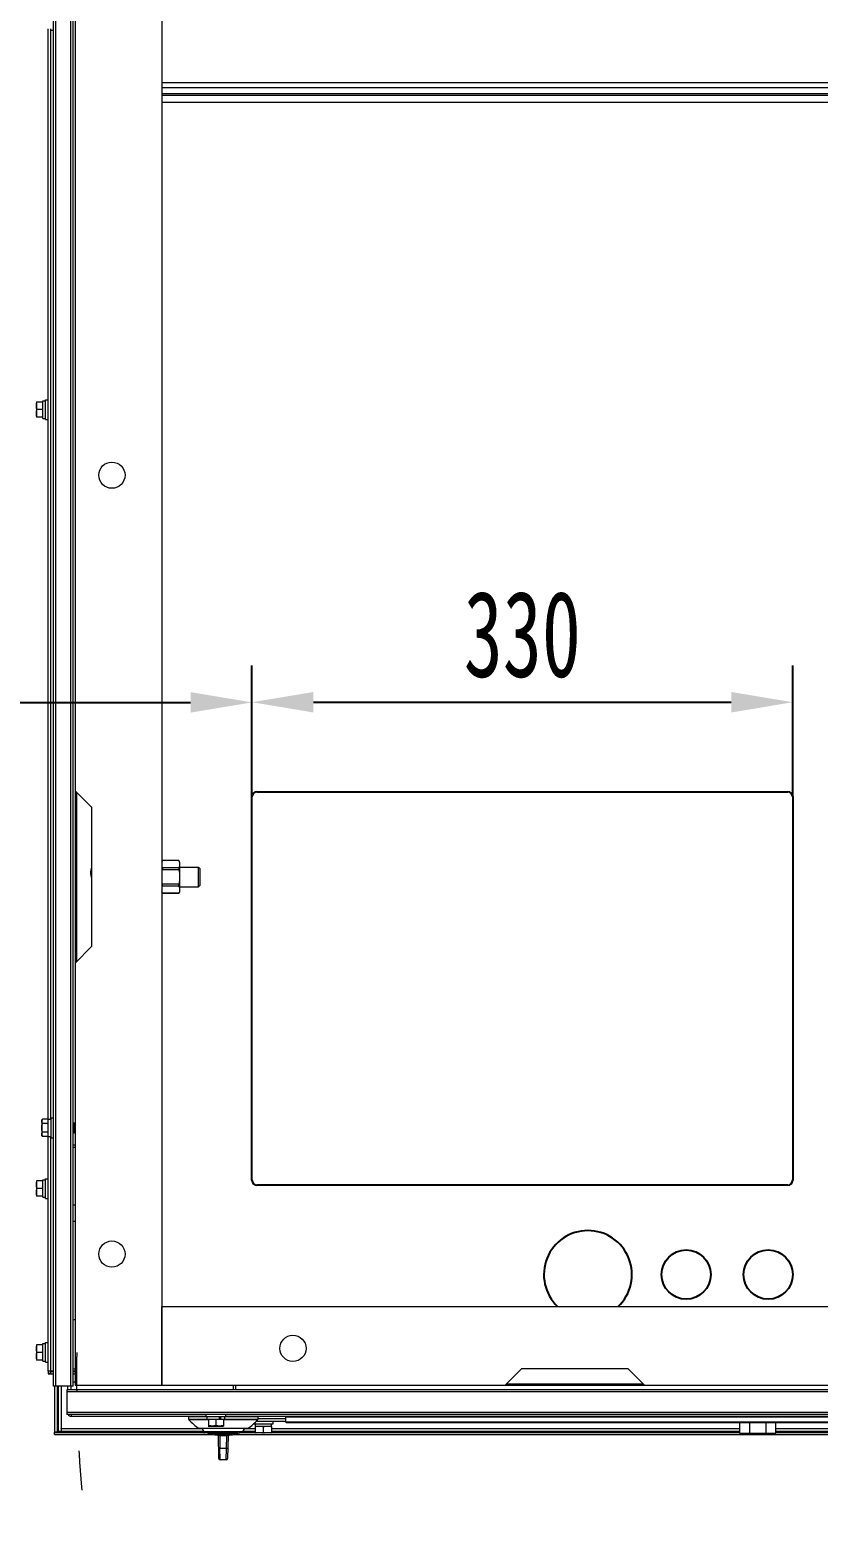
# Model space of a CAD drawing. Header units: millimetres. Extents: x 55614 to 110757, y -66981 to -47484.
# Drawn here: x 63912 to 64393, y -61032 to -60117 of the extents above; entities that cross this region are included whole.
import ezdxf

# ---------------------------------------------------------------- set-up
doc = ezdxf.new("R2010")
doc.units = ezdxf.units.MM
doc.linetypes.add('ACAD_ISO03W100', pattern=[30, 12, -18])
doc.layers.get('0').update_dxf_attribs({"lineweight": 15})
doc.layers.get('Defpoints').update_dxf_attribs({"lineweight": 15})
doc.layers.add('4209-00197-50_0', color=7, linetype='Continuous')
doc.layers.add('4215-18287_1_0', color=7, linetype='Continuous')
doc.layers.add('THICK', color=7, linetype='Continuous', lineweight=0)
doc.styles.get("Standard").update_dxf_attribs({"font": 'isocp.shx', "width": 0.707, "bigfont": 'hztxt.shx'})
doc.styles.add('仿宋', font='仿宋_GB2312.ttf', dxfattribs={"width": 0.8})
doc.styles.add('标准', font='simsun.ttc', dxfattribs={"width": 0.667})
doc.dimstyles.new('12倍', dxfattribs={"dimscale": 21, "dimtxt": 3.5, "dimasz": 2.5, "dimexe": 1.5, "dimexo": 0, "dimgap": 1, "dimtad": 1, "dimtoh": 1, "dimdsep": 46, "dimtxsty": '仿宋', "dimcen": 2.5, "dimdle": 5, "dimclrd": 4, "dimclre": 4, "dimclrt": 3, "dimadec": 0, "dimazin": 0, "dimtfac": 1, "dimtmove": 0, "dimatfit": 3, "dimfxl": 1, "dimtolj": 1, "dimarcsym": 0})
doc.dimstyles.get("Standard").update_dxf_attribs({"dimtxt": 0.18, "dimasz": 0.18, "dimexe": 0.18, "dimexo": 0.0625, "dimgap": 0.09, "dimtad": 0, "dimtih": 1, "dimtoh": 1, "dimdec": 4, "dimzin": 0, "dimdsep": 46, "dimtxsty": 'Standard', "dimcen": 0.09, "dimadec": 0, "dimazin": 0, "dimtfac": 1, "dimtdec": 4, "dimtofl": 0, "dimtmove": 0, "dimatfit": 3, "dimfxl": 1, "dimtolj": 1, "dimtzin": 0, "dimarcsym": 0})

# ---------------------------------------------------------------- blocks, each defined once
blk = doc.blocks.new('*D1533')
at = {"color": 4, "linetype": 'Continuous', "lineweight": -2}
for p, q in [((63492.63, -60584.44), (63492.63, -60504.48)), ((64047.63, -60584.44), (64047.63, -60504.48)), ((63530.13, -60526.98), (64010.13, -60526.98))]:
    blk.add_line(p, q, dxfattribs=at)
at = {"color": 4}
for points in [[(63530.13, -60520.73), (63530.13, -60533.23), (63492.63, -60526.98)], [(64010.13, -60533.23), (64010.13, -60520.73), (64047.63, -60526.98)]]:
    blk.add_solid(points, dxfattribs=at)
at = {"layer": 'Defpoints', "color": 0}
for p in [(64047.63, -60526.98), (63492.63, -60584.44), (64047.63, -60584.44)]:
    blk.add_point(p, dxfattribs=at)
at = {"color": 3, "lineweight": -3, "insert": (63770.13, -60485.73), "char_height": 52.5, "attachment_point": 5, "style": '标准'}
blk.add_mtext('\\A1;\\A1;555', dxfattribs=at)
blk = doc.blocks.new('*D1534')
at = {"color": 4, "linetype": 'Continuous', "lineweight": -2}
for p, q in [((64047.63, -60584.44), (64047.63, -60504.4)), ((64377.63, -60584.44), (64377.63, -60504.4)), ((64085.13, -60526.9), (64340.13, -60526.9))]:
    blk.add_line(p, q, dxfattribs=at)
at = {"color": 4}
for points in [[(64085.13, -60520.65), (64085.13, -60533.15), (64047.63, -60526.9)], [(64340.13, -60533.15), (64340.13, -60520.65), (64377.63, -60526.9)]]:
    blk.add_solid(points, dxfattribs=at)
at = {"layer": 'Defpoints', "color": 0}
for p in [(64377.63, -60526.9), (64047.63, -60584.44), (64377.63, -60584.44)]:
    blk.add_point(p, dxfattribs=at)
at = {"color": 3, "lineweight": -3, "insert": (64212.63, -60485.65), "char_height": 52.5, "attachment_point": 5, "style": '标准'}
blk.add_mtext('\\A1;\\A1;330', dxfattribs=at)
blk = doc.blocks.new('FYTY6TY5RTWE4')
at = {"color": 136, "linetype": 'Continuous'}
for p, q in [((11470.13, -53389.74), (11470.13, -51723.74)), ((11471.53, -53389.74), (11471.53, -51723.74)), ((11480.73, -53389.74), (11480.73, -51723.74)), ((11482.13, -53389.74), (11482.13, -51723.74)), ((11483.33, -51724.24), (11483.33, -53389.24)), ((11536.33, -51724.24), (11536.33, -53389.24)), ((11466.83, -53226.88), (11466.83, -52562.09)), ((11468.53, -53226.86), (11468.53, -52562.11)), ((11468.68, -52562.74), (11470.13, -52562.74)), ((11536.33, -52594.82), (12260.33, -52594.82)), ((11536.33, -52597.81), (12260.33, -52597.81)), ((11536.33, -52601.44), (12260.33, -52601.44)), ((11536.33, -52602.43), (12260.33, -52602.43)), ((11536.33, -52606.74), (12260.33, -52606.74)), ((11459.73, -52789.88), (11459.73, -52798.59)), ((11463.73, -52789.6), (11459.76, -52789.6)), ((11463.73, -52799.61), (11463.73, -52788.86)), ((11463.73, -52788.86), (11465.38, -52788.86)), ((11465.38, -52800.24), (11465.38, -52788.24)), ((11465.38, -52788.24), (11466.83, -52788.24)), ((11463.73, -52798.87), (11459.76, -52798.87)), ((11463.73, -52794.24), (11460.25, -52794.24)), ((11463.73, -52799.61), (11465.38, -52799.61)), ((11465.38, -52800.24), (11466.83, -52800.24)), ((11493.33, -53036.74), (11483.33, -53026.74)), ((11484.24, -53027.65), (11484.24, -53130.82)), ((11493.33, -53036.74), (11493.33, -53121.74)), ((11536.7, -53069.22), (11536.33, -53070.24)), ((11536.7, -53069.22), (11536.7, -53069.24)), ((11546.76, -53069.22), (11536.7, -53069.22)), ((11546.76, -53069.24), (11536.7, -53069.24)), ((11536.7, -53073.64), (11536.7, -53074.84)), ((11546.76, -53073.64), (11536.7, -53073.64)), ((11547.13, -53070.24), (11546.76, -53069.22)), ((11546.76, -53069.22), (11546.76, -53069.24)), ((11546.76, -53073.64), (11546.76, -53074.84)), ((11547.13, -53070.24), (11547.13, -53088.24)), ((11547.13, -53073.24), (11558.73, -53073.24)), ((11547.13, -53073.24), (11558.73, -53073.24)), ((11559.73, -53074.24), (11558.73, -53073.24)), ((11558.73, -53085.24), (11558.73, -53073.24)), ((11559.73, -53084.24), (11559.73, -53074.24)), ((11546.76, -53074.84), (11536.7, -53074.84)), ((11536.7, -53089.25), (11536.33, -53088.24)), ((11536.7, -53084.83), (11536.7, -53083.63)), ((11546.76, -53083.63), (11536.7, -53083.63)), ((11546.76, -53084.83), (11536.7, -53084.83)), ((11536.7, -53089.25), (11536.7, -53089.23)), ((11546.76, -53089.23), (11536.7, -53089.23)), ((11546.76, -53089.25), (11536.7, -53089.25)), ((11546.76, -53084.83), (11546.76, -53083.63)), ((11547.13, -53088.24), (11546.76, -53089.25)), ((11546.76, -53089.25), (11546.76, -53089.23)), ((11547.13, -53085.24), (11558.73, -53085.24)), ((11547.13, -53085.24), (11558.73, -53085.24)), ((11559.73, -53084.24), (11558.73, -53085.24)), ((11483.33, -53131.74), (11493.33, -53121.74)), ((11463.03, -53227.88), (11463.03, -53236.59)), ((11463.4, -53227.01), (11463.55, -53226.88)), ((11467.03, -53226.88), (11463.55, -53226.88)), ((11467.03, -53229.56), (11463.55, -53229.56)), ((11467.03, -53237.61), (11467.03, -53226.86)), ((11467.03, -53226.86), (11468.68, -53226.86)), ((11468.68, -53238.24), (11468.68, -53226.24)), ((11468.68, -53226.24), (11470.13, -53226.24)), ((11482.13, -53229.24), (11482.83, -53229.24)), ((11483.03, -53229.44), (11482.83, -53229.24)), ((11482.83, -53235.24), (11482.83, -53229.24)), ((11483.03, -53235.04), (11483.03, -53229.44)), ((11463.55, -53237.59), (11463.4, -53237.47)), ((11467.03, -53234.91), (11463.55, -53234.91)), ((11467.03, -53237.59), (11463.55, -53237.59)), ((11466.83, -53380.54), (11466.83, -53237.59)), ((11467.03, -53237.61), (11468.68, -53237.61)), ((11468.53, -53380.54), (11468.53, -53237.61)), ((11468.68, -53238.24), (11470.13, -53238.24)), ((11482.13, -53235.24), (11482.83, -53235.24)), ((11483.03, -53235.04), (11482.83, -53235.24)), ((11483.33, -53242.74), (11482.13, -53242.74)), ((11483.33, -53244.24), (11482.13, -53244.24)), ((11459.73, -53264.88), (11459.73, -53273.59)), ((11463.73, -53264.6), (11459.76, -53264.6)), ((11463.73, -53274.61), (11463.73, -53263.86)), ((11463.73, -53263.86), (11465.38, -53263.86)), ((11465.38, -53275.24), (11465.38, -53263.24)), ((11465.38, -53263.24), (11466.83, -53263.24)), ((11463.73, -53273.87), (11459.76, -53273.87)), ((11463.73, -53269.24), (11460.25, -53269.24)), ((11463.73, -53274.61), (11465.38, -53274.61)), ((11465.38, -53275.24), (11466.83, -53275.24)), ((11482.13, -53279.24), (11483.33, -53279.24)), ((11482.13, -53289.24), (11483.33, -53289.24)), ((11536.33, -53389.24), (11536.33, -53341.24)), ((11536.33, -53341.24), (12260.33, -53341.24)), ((11459.73, -53364.88), (11459.73, -53373.59)), ((11463.73, -53364.6), (11459.76, -53364.6)), ((11463.73, -53374.61), (11463.73, -53363.86)), ((11463.73, -53363.86), (11465.38, -53363.86)), ((11465.38, -53375.24), (11465.38, -53363.24)), ((11465.38, -53363.24), (11466.83, -53363.24)), ((11463.73, -53373.87), (11459.76, -53373.87)), ((11463.73, -53369.24), (11460.25, -53369.24)), ((11463.73, -53374.61), (11465.38, -53374.61)), ((11465.38, -53375.24), (11466.83, -53375.24)), ((11466.83, -53380.54), (11466.83, -53382.24)), ((11470.13, -53380.54), (11466.83, -53380.54)), ((11466.83, -53382.24), (11468.33, -53382.24)), ((11468.53, -53380.54), (11468.53, -53380.74)), ((11468.53, -53382.24), (11468.53, -53380.74)), ((11468.53, -53380.74), (11470.13, -53380.74)), ((11468.53, -53382.24), (11470.13, -53382.24)), ((11483.33, -53380.54), (11482.13, -53380.54)), ((11482.13, -53380.74), (11483.33, -53380.74)), ((11482.13, -53382.24), (11483.33, -53382.24)), ((11755.83, -53379.24), (11745.83, -53389.24)), ((11820.83, -53379.24), (11755.83, -53379.24)), ((11830.83, -53389.24), (11820.83, -53379.24)), ((11482.13, -53389.74), (11470.13, -53389.74)), ((11470.83, -53389.74), (11470.83, -53417.75)), ((11472.33, -53389.74), (11472.33, -53417.75)), ((11473.08, -53389.74), (11473.08, -53417.25)), ((11474.78, -53389.74), (11474.78, -53417.25)), ((11478.33, -53392.04), (11478.33, -53407.04)), ((12318.33, -53392.04), (11478.33, -53392.04)), ((12318.33, -53393.24), (11478.33, -53393.24)), ((11478.83, -53389.74), (11478.83, -53392.04)), ((11480.83, -53389.74), (11480.83, -53392.04)), ((11481.03, -53392.04), (11481.03, -53389.74)), ((11482.13, -53387.24), (11483.33, -53387.24)), ((11483.33, -53389.24), (11536.33, -53389.24)), ((11579.83, -53389.44), (11489.03, -53389.44)), ((11536.33, -53389.24), (12018.55, -53389.24)), ((11579.83, -53389.24), (11579.83, -53392.04)), ((11581.33, -53389.24), (11581.33, -53392.04)), ((12018.33, -53389.44), (11581.33, -53389.44)), ((11746.75, -53388.32), (11829.91, -53388.32)), ((12318.33, -53405.84), (11478.33, -53405.84)), ((12318.33, -53407.04), (11478.33, -53407.04)), ((11481.03, -53407.04), (11481.03, -53408.24)), ((11563.33, -53408.24), (11481.03, -53408.24)), ((11552.83, -53410.16), (11552.83, -53408.44)), ((11563.33, -53408.44), (11552.83, -53408.44)), ((11564.69, -53410.16), (11552.83, -53410.16)), ((11563.05, -53410.29), (11552.88, -53410.29)), ((11564.69, -53410.29), (11563.05, -53410.29)), ((11563.33, -53408.49), (11563.33, -53407.04)), ((11575.33, -53408.49), (11563.33, -53408.49)), ((11563.95, -53410.14), (11563.95, -53408.49)), ((11574.7, -53410.14), (11563.95, -53410.14)), ((11564.69, -53410.14), (11564.69, -53414.1)), ((11569.33, -53410.14), (11569.33, -53413.61)), ((11571.43, -53410.14), (11571.43, -53408.49)), ((11572.34, -53410.14), (11572.34, -53408.49)), ((11573.97, -53410.14), (11573.97, -53414.1)), ((11594.83, -53410.16), (11573.97, -53410.16)), ((11581.98, -53410.29), (11573.97, -53410.29)), ((11574.7, -53410.14), (11574.7, -53408.49)), ((11575.33, -53408.49), (11575.33, -53407.04)), ((12221.33, -53408.24), (11575.33, -53408.24)), ((11594.83, -53408.44), (11575.33, -53408.44)), ((11587.17, -53410.29), (11581.98, -53410.29)), ((11594.78, -53410.29), (11587.17, -53410.29)), ((11592.33, -53412.74), (11604.33, -53412.74)), ((11593.48, -53414.34), (11593.48, -53412.74)), ((11611.83, -53411.34), (11593.68, -53411.34)), ((11594.83, -53408.44), (11594.83, -53410.16)), ((11611.83, -53409.74), (11594.83, -53409.74)), ((11603.18, -53414.34), (11603.18, -53412.74)), ((11604.33, -53412.74), (11604.33, -53411.34)), ((11611.83, -53408.54), (11611.83, -53411.54)), ((11611.83, -53408.54), (11611.83, -53411.54)), ((11611.83, -53408.54), (12184.83, -53408.54)), ((11611.83, -53411.54), (12184.83, -53411.54)), ((11612.13, -53411.84), (12184.53, -53411.84)), ((11888.98, -53418.7), (11888.98, -53411.84)), ((11894.98, -53411.84), (11894.98, -53418.7)), ((11904.98, -53411.84), (11904.98, -53418.7)), ((11910.98, -53418.7), (11910.98, -53411.84)), ((11472.33, -53417.75), (11470.83, -53417.75)), ((11470.83, -53419.24), (11470.83, -53418.04)), ((11470.83, -53418.04), (11561.83, -53418.04)), ((11470.83, -53419.24), (11567.62, -53419.24)), ((11470.84, -53417.75), (11470.84, -53417.84)), ((11470.84, -53418.04), (11470.84, -53417.84)), ((11561.83, -53417.84), (11470.84, -53417.84)), ((11473.08, -53417.25), (11561.83, -53417.25)), ((11474.78, -53415.81), (11474.78, -53415.55)), ((11474.78, -53415.55), (11560.84, -53415.55)), ((11558.99, -53415.46), (11559.27, -53415.46)), ((11588.4, -53415.54), (11559.26, -53415.54)), ((11559.27, -53415.46), (11560.11, -53415.46)), ((11560.11, -53415.46), (11560.83, -53415.46)), ((11560.83, -53415.46), (11569.11, -53415.46)), ((11561.83, -53418.34), (11561.83, -53417.11)), ((11564.5, -53418.34), (11561.83, -53418.34)), ((11585.12, -53417.56), (11562.54, -53417.56)), ((11564.56, -53418.36), (11564.8, -53418.36)), ((11582.93, -53418.39), (11564.73, -53418.39)), ((11564.8, -53418.36), (11565.52, -53418.36)), ((11564.97, -53414.14), (11573.68, -53414.14)), ((11565.33, -53418.47), (11565.33, -53418.39)), ((11582.33, -53418.47), (11565.33, -53418.47)), ((11582.19, -53418.66), (11565.47, -53418.66)), ((11565.52, -53418.36), (11582.14, -53418.36)), ((11579.43, -53419.37), (11568.23, -53419.37)), ((11568.33, -53419.38), (11568.23, -53419.37)), ((11579.33, -53419.38), (11568.33, -53419.38)), ((11569.11, -53415.46), (11571.08, -53415.46)), ((11571.11, -53433.95), (11570.86, -53419.76)), ((11571.08, -53415.46), (11573.83, -53415.46)), ((11571.58, -53419.75), (11571.48, -53419.69)), ((11571.63, -53419.67), (11571.54, -53419.7)), ((11571.67, -53419.81), (11571.58, -53419.75)), ((11571.8, -53419.62), (11571.59, -53419.58)), ((11571.61, -53419.6), (11571.59, -53419.6)), ((11571.69, -53419.61), (11571.61, -53419.6)), ((11571.7, -53419.61), (11571.63, -53419.67)), ((11571.66, -53419.86), (11571.8, -53427.53)), ((11571.77, -53419.85), (11571.67, -53419.81)), ((11571.81, -53419.63), (11571.69, -53419.61)), ((11571.77, -53419.85), (11571.78, -53419.86)), ((11571.85, -53419.86), (11571.77, -53419.85)), ((11571.87, -53419.87), (11571.78, -53419.86)), ((11572.07, -53419.69), (11571.8, -53419.62)), ((11571.95, -53419.66), (11571.81, -53419.63)), ((11571.93, -53419.83), (11571.85, -53419.86)), ((11572.07, -53419.7), (11571.95, -53419.66)), ((11572.07, -53419.7), (11572.07, -53419.69)), ((11572.3, -53419.76), (11572.07, -53419.7)), ((11572.53, -53419.82), (11572.3, -53419.76)), ((11572.77, -53419.86), (11572.53, -53419.82)), ((11572.79, -53419.86), (11572.76, -53419.85)), ((11572.88, -53419.87), (11572.77, -53419.86)), ((11572.78, -53419.94), (11574.88, -53419.94)), ((11572.84, -53419.85), (11572.97, -53419.81)), ((11572.93, -53419.86), (11572.88, -53419.87)), ((11573.07, -53419.81), (11572.93, -53419.86)), ((11572.97, -53419.81), (11573.1, -53419.75)), ((11573.21, -53419.75), (11573.07, -53419.81)), ((11573.1, -53419.75), (11573.24, -53419.69)), ((11573.35, -53419.68), (11573.21, -53419.75)), ((11573.24, -53419.69), (11573.4, -53419.63)), ((11574.41, -53419.74), (11573.25, -53419.74)), ((11573.35, -53419.68), (11573.34, -53419.69)), ((11573.35, -53419.68), (11573.35, -53419.68)), ((11573.4, -53419.63), (11573.61, -53419.59)), ((11573.79, -53419.6), (11573.58, -53419.62)), ((11573.61, -53419.59), (11573.83, -53419.57)), ((11573.83, -53419.6), (11573.79, -53419.6)), ((11573.83, -53415.46), (11576.58, -53415.46)), ((11573.83, -53419.6), (11573.83, -53419.57)), ((11574.05, -53419.59), (11573.83, -53419.57)), ((11573.87, -53419.6), (11573.83, -53419.6)), ((11574.26, -53419.63), (11574.05, -53419.59)), ((11574.31, -53419.68), (11574.23, -53419.65)), ((11574.42, -53419.69), (11574.26, -53419.63)), ((11574.31, -53419.68), (11574.31, -53419.68)), ((11574.45, -53419.75), (11574.31, -53419.68)), ((11574.42, -53419.69), (11574.56, -53419.75)), ((11574.59, -53419.81), (11574.45, -53419.75)), ((11574.56, -53419.75), (11574.69, -53419.81)), ((11574.73, -53419.86), (11574.59, -53419.81)), ((11574.69, -53419.81), (11574.82, -53419.85)), ((11574.73, -53419.86), (11574.73, -53419.86)), ((11574.8, -53419.87), (11574.73, -53419.86)), ((11574.73, -53419.86), (11574.77, -53419.86)), ((11574.89, -53419.86), (11574.8, -53419.87)), ((11575.13, -53419.82), (11574.89, -53419.86)), ((11574.89, -53419.86), (11574.9, -53419.85)), ((11575.36, -53419.76), (11575.13, -53419.82)), ((11575.59, -53419.7), (11575.36, -53419.76)), ((11575.86, -53419.62), (11575.59, -53419.69)), ((11575.72, -53419.66), (11575.59, -53419.7)), ((11575.61, -53419.69), (11575.59, -53419.7)), ((11575.63, -53419.76), (11575.61, -53419.67)), ((11575.86, -53419.63), (11575.72, -53419.66)), ((11575.74, -53419.84), (11575.83, -53419.86)), ((11575.78, -53427.53), (11575.94, -53419.86)), ((11575.88, -53419.86), (11575.79, -53419.87)), ((11575.97, -53419.6), (11575.86, -53419.63)), ((11575.88, -53419.86), (11575.89, -53419.85)), ((11575.99, -53419.81), (11575.89, -53419.85)), ((11576.05, -53419.6), (11575.97, -53419.6)), ((11576.08, -53419.75), (11575.99, -53419.81)), ((11576.08, -53419.6), (11576.05, -53419.6)), ((11576.08, -53419.6), (11576.08, -53419.6)), ((11576.18, -53419.69), (11576.08, -53419.75)), ((11576.1, -53419.7), (11576.18, -53419.69)), ((11576.74, -53419.77), (11576.44, -53433.95)), ((11576.58, -53415.46), (11578.54, -53415.46)), ((11578.54, -53415.46), (11586.83, -53415.46)), ((11579.33, -53419.38), (11579.43, -53419.37)), ((11579.43, -53419.37), (11582.19, -53418.66)), ((11580.02, -53419.24), (12325.83, -53419.24)), ((11582.14, -53418.36), (11582.85, -53418.36)), ((11582.33, -53418.47), (11582.33, -53418.39)), ((11582.85, -53418.36), (11583.09, -53418.36)), ((11582.93, -53418.39), (11583.09, -53418.36)), ((11583.96, -53418.04), (11593.33, -53418.04)), ((11593.33, -53417.84), (11584.45, -53417.84)), ((11585.61, -53417.25), (11593.33, -53417.25)), ((11586.82, -53415.55), (11593.33, -53415.55)), ((11586.83, -53415.46), (11587.55, -53415.46)), ((11587.55, -53415.46), (11588.39, -53415.46)), ((11588.39, -53415.46), (11588.67, -53415.46)), ((11593.33, -53414.34), (11593.33, -53418.34)), ((11603.33, -53414.34), (11593.33, -53414.34)), ((11603.33, -53418.34), (11593.33, -53418.34)), ((11598.33, -53418.04), (11598.33, -53414.64)), ((11603.33, -53414.34), (11603.33, -53418.34)), ((11603.33, -53415.55), (11888.98, -53415.55)), ((11603.33, -53417.25), (11888.98, -53417.25)), ((11888.98, -53417.84), (11603.33, -53417.84)), ((11603.33, -53418.04), (11888.98, -53418.04)), ((11910.98, -53418.7), (11888.98, -53418.7)), ((11910.98, -53415.55), (12193.33, -53415.55)), ((11910.98, -53417.25), (12193.33, -53417.25)), ((12193.33, -53417.84), (11910.98, -53417.84)), ((11910.98, -53418.04), (12193.33, -53418.04)), ((11571.91, -53434.74), (11571.8, -53427.53)), ((11571.8, -53427.53), (11575.78, -53427.53)), ((11575.64, -53434.74), (11575.78, -53427.53)), ((11575.64, -53434.74), (11571.91, -53434.74))]:
    blk.add_line(p, q, dxfattribs=at)
for points in [[(11460.25, -52794.24), (11460.1, -52794.02), (11459.99, -52793.78), (11459.91, -52793.52), (11459.85, -52793.26), (11459.81, -52793), (11459.79, -52792.71), (11459.77, -52792.4), (11459.76, -52792.07), (11459.76, -52791.73), (11459.77, -52791.4), (11459.79, -52791.1), (11459.82, -52790.82), (11459.85, -52790.57), (11459.91, -52790.32), (11459.99, -52790.06), (11460.11, -52789.81), (11460.25, -52789.6)], [(11460.25, -52798.87), (11460.11, -52798.66), (11459.99, -52798.41), (11459.91, -52798.16), (11459.85, -52797.91), (11459.82, -52797.65), (11459.79, -52797.38), (11459.77, -52797.08), (11459.76, -52796.75), (11459.76, -52796.41), (11459.77, -52796.07), (11459.79, -52795.76), (11459.81, -52795.48), (11459.85, -52795.21), (11459.91, -52794.95), (11459.99, -52794.69), (11460.1, -52794.45), (11460.25, -52794.24)], [(11493.33, -53073.71), (11493.18, -53074.06), (11492.89, -53075.11), (11492.74, -53076.19), (11492.74, -53077.28), (11492.89, -53078.36), (11493.18, -53079.41), (11493.33, -53079.76)], [(11546.76, -53069.24), (11546.92, -53069.8), (11547.03, -53070.35), (11547.11, -53070.89), (11547.13, -53071.44)], [(11547.13, -53071.44), (11547.11, -53071.88), (11547.07, -53072.32), (11546.99, -53072.75), (11546.89, -53073.19), (11546.76, -53073.64)], [(11546.76, -53074.84), (11546.92, -53075.95), (11547.03, -53077.04), (11547.11, -53078.14), (11547.13, -53079.24)], [(11547.13, -53079.24), (11547.11, -53080.33), (11547.03, -53081.43), (11546.92, -53082.52), (11546.76, -53083.63)], [(11546.76, -53084.83), (11546.92, -53085.39), (11547.03, -53085.93), (11547.11, -53086.48), (11547.13, -53087.03)], [(11547.13, -53087.03), (11547.11, -53087.47), (11547.07, -53087.91), (11546.99, -53088.34), (11546.89, -53088.78), (11546.76, -53089.23)], [(11463.55, -53229.56), (11463.41, -53229.43), (11463.29, -53229.29), (11463.21, -53229.15), (11463.15, -53229), (11463.12, -53228.85), (11463.09, -53228.69), (11463.07, -53228.52), (11463.06, -53228.33), (11463.06, -53228.14), (11463.07, -53227.94), (11463.09, -53227.76), (11463.11, -53227.6), (11463.15, -53227.44), (11463.21, -53227.29), (11463.29, -53227.14), (11463.4, -53227.01)], [(11463.55, -53234.91), (11463.41, -53234.67), (11463.29, -53234.39), (11463.21, -53234.09), (11463.15, -53233.8), (11463.12, -53233.49), (11463.09, -53233.17), (11463.07, -53232.82), (11463.06, -53232.43), (11463.06, -53232.04), (11463.07, -53231.66), (11463.09, -53231.3), (11463.12, -53230.98), (11463.15, -53230.68), (11463.21, -53230.38), (11463.29, -53230.09), (11463.41, -53229.8), (11463.55, -53229.56)], [(11463.4, -53237.47), (11463.29, -53237.33), (11463.21, -53237.18), (11463.15, -53237.03), (11463.11, -53236.87), (11463.09, -53236.71), (11463.07, -53236.53), (11463.06, -53236.34), (11463.06, -53236.14), (11463.07, -53235.95), (11463.09, -53235.78), (11463.12, -53235.62), (11463.15, -53235.47), (11463.21, -53235.33), (11463.29, -53235.18), (11463.41, -53235.04), (11463.55, -53234.91)], [(11460.25, -53269.24), (11460.1, -53269.02), (11459.99, -53268.78), (11459.91, -53268.52), (11459.85, -53268.26), (11459.81, -53268), (11459.79, -53267.71), (11459.77, -53267.4), (11459.76, -53267.07), (11459.76, -53266.73), (11459.77, -53266.4), (11459.79, -53266.1), (11459.82, -53265.82), (11459.85, -53265.57), (11459.91, -53265.32), (11459.99, -53265.06), (11460.11, -53264.81), (11460.25, -53264.6)], [(11460.25, -53273.87), (11460.11, -53273.66), (11459.99, -53273.41), (11459.91, -53273.16), (11459.85, -53272.91), (11459.82, -53272.65), (11459.79, -53272.38), (11459.77, -53272.08), (11459.76, -53271.75), (11459.76, -53271.41), (11459.77, -53271.07), (11459.79, -53270.76), (11459.81, -53270.48), (11459.85, -53270.21), (11459.91, -53269.95), (11459.99, -53269.69), (11460.1, -53269.45), (11460.25, -53269.24)], [(11460.25, -53369.24), (11460.1, -53369.02), (11459.99, -53368.78), (11459.91, -53368.52), (11459.85, -53368.26), (11459.81, -53368), (11459.79, -53367.71), (11459.77, -53367.4), (11459.76, -53367.07), (11459.76, -53366.73), (11459.77, -53366.4), (11459.79, -53366.1), (11459.82, -53365.82), (11459.85, -53365.57), (11459.91, -53365.32), (11459.99, -53365.06), (11460.11, -53364.81), (11460.25, -53364.6)], [(11460.25, -53373.87), (11460.11, -53373.66), (11459.99, -53373.41), (11459.91, -53373.16), (11459.85, -53372.91), (11459.82, -53372.65), (11459.79, -53372.38), (11459.77, -53372.08), (11459.76, -53371.75), (11459.76, -53371.41), (11459.77, -53371.07), (11459.79, -53370.76), (11459.81, -53370.48), (11459.85, -53370.21), (11459.91, -53369.95), (11459.99, -53369.69), (11460.1, -53369.45), (11460.25, -53369.24)], [(11561.83, -53418.04), (11562.02, -53418.14), (11562.21, -53418.24), (11562.4, -53418.34)], [(11569.33, -53413.61), (11569.11, -53413.76), (11568.87, -53413.87), (11568.62, -53413.95), (11568.36, -53414.01), (11568.09, -53414.05), (11567.81, -53414.08), (11567.5, -53414.09), (11567.16, -53414.1), (11566.82, -53414.1), (11566.49, -53414.09), (11566.19, -53414.07), (11565.92, -53414.05), (11565.66, -53414.01), (11565.41, -53413.96), (11565.16, -53413.87), (11564.91, -53413.76), (11564.69, -53413.61)], [(11573.97, -53413.61), (11573.75, -53413.76), (11573.51, -53413.87), (11573.25, -53413.95), (11573, -53414.01), (11572.75, -53414.05), (11572.47, -53414.07), (11572.17, -53414.09), (11571.85, -53414.1), (11571.51, -53414.1), (11571.17, -53414.09), (11570.85, -53414.08), (11570.57, -53414.05), (11570.3, -53414.01), (11570.04, -53413.95), (11569.79, -53413.87), (11569.55, -53413.76), (11569.33, -53413.61)], [(11571.59, -53419.58), (11571.45, -53419.58), (11571.41, -53419.62), (11571.48, -53419.69)], [(11571.54, -53419.7), (11571.52, -53419.7), (11571.5, -53419.69), (11571.48, -53419.69)], [(11572.04, -53419.7), (11572.03, -53419.76), (11571.96, -53419.83), (11571.87, -53419.87)], [(11572.02, -53419.67), (11572, -53419.76), (11571.93, -53419.83)], [(11572.07, -53419.69), (11572.3, -53419.75), (11572.53, -53419.81), (11572.76, -53419.85)], [(11572.77, -53419.86), (11572.76, -53419.86), (11572.76, -53419.86), (11572.76, -53419.85)], [(11572.84, -53419.85), (11572.82, -53419.86), (11572.79, -53419.86)], [(11572.84, -53419.85), (11572.91, -53419.86), (11572.93, -53419.86)], [(11573.29, -53419.7), (11573.27, -53419.7), (11573.26, -53419.69), (11573.24, -53419.69)], [(11573.34, -53419.69), (11573.32, -53419.7), (11573.31, -53419.7), (11573.29, -53419.7)], [(11573.58, -53419.62), (11573.41, -53419.66), (11573.35, -53419.68)], [(11574.23, -53419.65), (11574.07, -53419.61), (11573.87, -53419.6)], [(11574.31, -53419.68), (11574.34, -53419.7), (11574.42, -53419.69)], [(11574.77, -53419.86), (11574.79, -53419.86), (11574.8, -53419.86), (11574.82, -53419.85)], [(11574.9, -53419.85), (11574.87, -53419.86), (11574.84, -53419.86), (11574.82, -53419.85)], [(11574.9, -53419.85), (11575.13, -53419.81), (11575.36, -53419.75), (11575.59, -53419.69)], [(11575.59, -53419.7), (11575.59, -53419.7), (11575.59, -53419.69), (11575.59, -53419.69)], [(11575.79, -53419.87), (11575.69, -53419.83), (11575.63, -53419.76)], [(11575.64, -53419.67), (11575.67, -53419.76), (11575.74, -53419.84)], [(11575.83, -53419.86), (11575.85, -53419.86), (11575.87, -53419.86), (11575.89, -53419.85)], [(11576.18, -53419.69), (11576.25, -53419.62), (11576.21, -53419.58), (11576.07, -53419.58), (11575.86, -53419.62)], [(11575.95, -53419.6), (11576.01, -53419.66), (11576.1, -53419.7)], [(11593.33, -53414.64), (11593.52, -53414.53), (11593.71, -53414.43), (11593.9, -53414.34)], [(11593.33, -53418.04), (11593.52, -53418.14), (11593.71, -53418.24), (11593.9, -53418.34)], [(11597.76, -53414.34), (11597.94, -53414.43), (11598.13, -53414.53), (11598.33, -53414.64)], [(11597.76, -53418.34), (11597.94, -53418.24), (11598.13, -53418.14), (11598.33, -53418.04)], [(11598.33, -53414.64), (11598.52, -53414.53), (11598.71, -53414.43), (11598.9, -53414.34)], [(11598.33, -53418.04), (11598.52, -53418.14), (11598.71, -53418.24), (11598.9, -53418.34)], [(11602.76, -53414.34), (11602.94, -53414.43), (11603.13, -53414.53), (11603.33, -53414.64)], [(11602.76, -53418.34), (11602.94, -53418.24), (11603.13, -53418.14), (11603.33, -53418.04)], [(11571, -53427.35), (11571.06, -53427.43), (11571.23, -53427.49), (11571.49, -53427.52), (11571.8, -53427.53)], [(11575.78, -53427.53), (11576.09, -53427.52), (11576.34, -53427.49), (11576.52, -53427.43), (11576.58, -53427.36)]]:
    blk.add_lwpolyline(points, dxfattribs=at)
for centre in [(11505.83, -52834.24), (11505.83, -53309.24), (11616.33, -53366.74)]:
    blk.add_circle(centre, 8, dxfattribs=at)
for centre, radius, start, end in [((11460.95, -52789.88), 1.22, 166.40607, 180), ((11460.95, -52798.59), 1.22, 180, 193.59393), ((11464.25, -53227.88), 1.22, 124.94801, 180), ((11464.25, -53236.59), 1.22, 180, 235.05199), ((11460.95, -53264.88), 1.22, 166.40607, 180), ((11460.95, -53273.59), 1.22, 180, 193.59393), ((11483.33, -53352.24), 3, 90, 113.85196), ((11460.95, -53364.88), 1.22, 166.40607, 180), ((11460.95, -53373.59), 1.22, 180, 193.59393), ((11468.53, -53380.54), 1.7, 180, 270), ((11468.53, -53380.54), 0.2, 180, 270), ((11483.33, -53376.24), 3, 246.14804, 270), ((11481.03, -53406.04), 2.2, 207.1021, 270), ((11553.03, -53408.44), 0.2, 89.99995, 180), ((11553.03, -53410.16), 0.2, 180, 221.56518), ((11573.83, -53391.71), 28, 221.56518, 237.99582), ((11573.83, -53391.71), 28, 302.00418, 318.43482), ((11594.63, -53408.44), 0.2, 0, 89.99995), ((11594.63, -53410.16), 0.2, 318.43482, 360), ((11612.13, -53408.54), 0.3, 90, 180), ((11612.13, -53411.54), 0.3, 180, 270), ((11559.26, -53415.04), 0.5, 237.99582, 270.00001), ((11563.75, -53414.81), 3, 193.98665, 246.21215), ((11573.83, -53391.94), 28, 246.21215, 252.60098), ((11564.73, -53417.89), 0.5, 250.67604, 278.00703), ((11564.97, -53412.92), 1.22, 256.40607, 270), ((11565.53, -53418.47), 0.2, 180, 252.62901), ((11573.83, -53391.94), 28, 252.6288, 265.84529), ((11573.83, -53414.49), 5.75, 238.43267, 249.07205), ((11573.83, -53391.94), 28, 265.94807, 267.66556), ((11572.78, -53419.74), 0.2, 209.26191, 270.0001), ((11573.68, -53412.92), 1.22, 270, 283.59393), ((11574.88, -53419.74), 0.2, 269.9999, 330.73809), ((11573.83, -53391.94), 28, 272.33759, 274.05796), ((11573.83, -53391.94), 28, 274.12694, 287.3712), ((11573.83, -53414.49), 5.75, 290.92795, 301.56733), ((11582.13, -53418.47), 0.2, 287.3712, 0), ((11573.83, -53391.94), 28, 287.38822, 293.78785), ((11583.91, -53414.81), 3, 293.78785, 346.01335), ((11588.4, -53415.04), 0.5, 270.00008, 302.00418), ((11571.91, -53433.93), 0.8, 180.9986, 270.00004), ((11575.64, -53433.93), 0.8, 269.9999, 358.80204)]:
    blk.add_arc(centre, radius, start, end, dxfattribs=at)
at = {"color": 136, "linetype": 'Continuous', "extrusion": (0, 0, -1)}
for centre, major_axis, start_param, end_param in [((11612.13, -53408.54), (0.3, 0), 3.141593, 3.971836), ((11612.13, -53411.54), (0, -0.3), 6.283185, 7.853982), ((11612.13, -53408.54), (0, -0.3), -3.882146, -3.650425), ((11612.13, -53408.54), (0.3, 0), -2.079628, -1.570796)]:
    blk.add_ellipse(centre, major_axis=major_axis, ratio=1, start_param=start_param, end_param=end_param, dxfattribs=at)
at = {"layer": '4209-00197-50_0', "color": 136, "linetype": 'Continuous'}
blk.add_arc((11796.33, -53321.74), 26.85, 313.28502, 226.57351, dxfattribs=at)
at = {"layer": '4215-18287_1_0', "color": 136, "linetype": 'Continuous'}
for p, q in [((11594.33, -53027.24), (11918.33, -53027.24)), ((11591.33, -53264.24), (11591.33, -53030.24)), ((11921.33, -53030.24), (11921.33, -53264.24)), ((11918.33, -53267.24), (11594.33, -53267.24))]:
    blk.add_line(p, q, dxfattribs=at)
for centre in [(11856.33, -53321.74), (11906.33, -53321.74)]:
    blk.add_circle(centre, 15, dxfattribs=at)
for centre, start, end in [((11594.33, -53030.24), 90, 180), ((11918.33, -53030.24), 0, 90), ((11594.33, -53264.24), 180, 270), ((11918.33, -53264.24), 270, 0)]:
    blk.add_arc(centre, 3, start, end, dxfattribs=at)
blk = doc.blocks.new('WETGE5YU56Y5R4TGER')
at = {"layer": 'THICK', "color": 4, "linetype": 'ACAD_ISO03W100', "ltscale": 2}
blk.add_arc((51369.65, -43042.62), 831.07, 179.24162, 269.24162, dxfattribs=at)

msp = doc.modelspace()

# ---------------------------------------------------------------- block references
at = {"layer": 'THICK', "lineweight": -3}
for name, p in [('WETGE5YU56Y5R4TGER', (13401.978, -17891.806)), ('FYTY6TY5RTWE4', (52456.298, -7554.204))]:
    msp.add_blockref(name, p, dxfattribs=at)

# ---------------------------------------------------------------- dimensions: what is measured, and where the dimension line sits
at = {"lineweight": -3}
dim = msp.add_linear_dim(base=(64047.628, -60526.978), p1=(63492.628, -60584.439), p2=(64047.628, -60584.439), text='\\A1;<>', dimstyle='Standard', override={"dimscale": 15, "dimtxt": 3.5, "dimasz": 2.5, "dimexe": 1.5, "dimexo": 0, "dimgap": 1, "dimtad": 1, "dimtih": 0, "dimdec": 2, "dimzin": 8, "dimtxsty": '标准', "dimcen": 2.5, "dimdle": 5, "dimclrd": 4, "dimclre": 4, "dimclrt": 3, "dimtdec": 2, "dimtofl": 1, "dimtzin": 8}, dxfattribs=at)
dim.commit()
dim.dimension.update_dxf_attribs({"geometry": '*D1533', "text_midpoint": (63770.128, -60485.728)})
dim = msp.add_linear_dim(base=(64377.628, -60526.898), p1=(64047.628, -60584.439), p2=(64377.628, -60584.439), text='\\A1;<>', dimstyle='Standard', override={"dimscale": 15, "dimtxt": 3.5, "dimasz": 2.5, "dimexe": 1.5, "dimexo": 0, "dimgap": 1, "dimtad": 1, "dimtih": 0, "dimdec": 2, "dimzin": 8, "dimtxsty": '标准', "dimcen": 2.5, "dimdle": 5, "dimclrd": 4, "dimclre": 4, "dimclrt": 3, "dimtdec": 2, "dimtofl": 1, "dimtzin": 8}, dxfattribs=at)
dim.commit()
dim.dimension.update_dxf_attribs({"geometry": '*D1534', "text_midpoint": (64212.628, -60526.898), "dimtype": 160})

# ---------------------------------------------------------------- leaders
at = {"layer": 'THICK', "lineweight": -3}
msp.add_leader([(63293.08, -60834.247), (63949.081, -62047.429), (64978.995, -62047.429)], dimstyle='12倍', dxfattribs=at)

doc.saveas('drawing.dxf')
